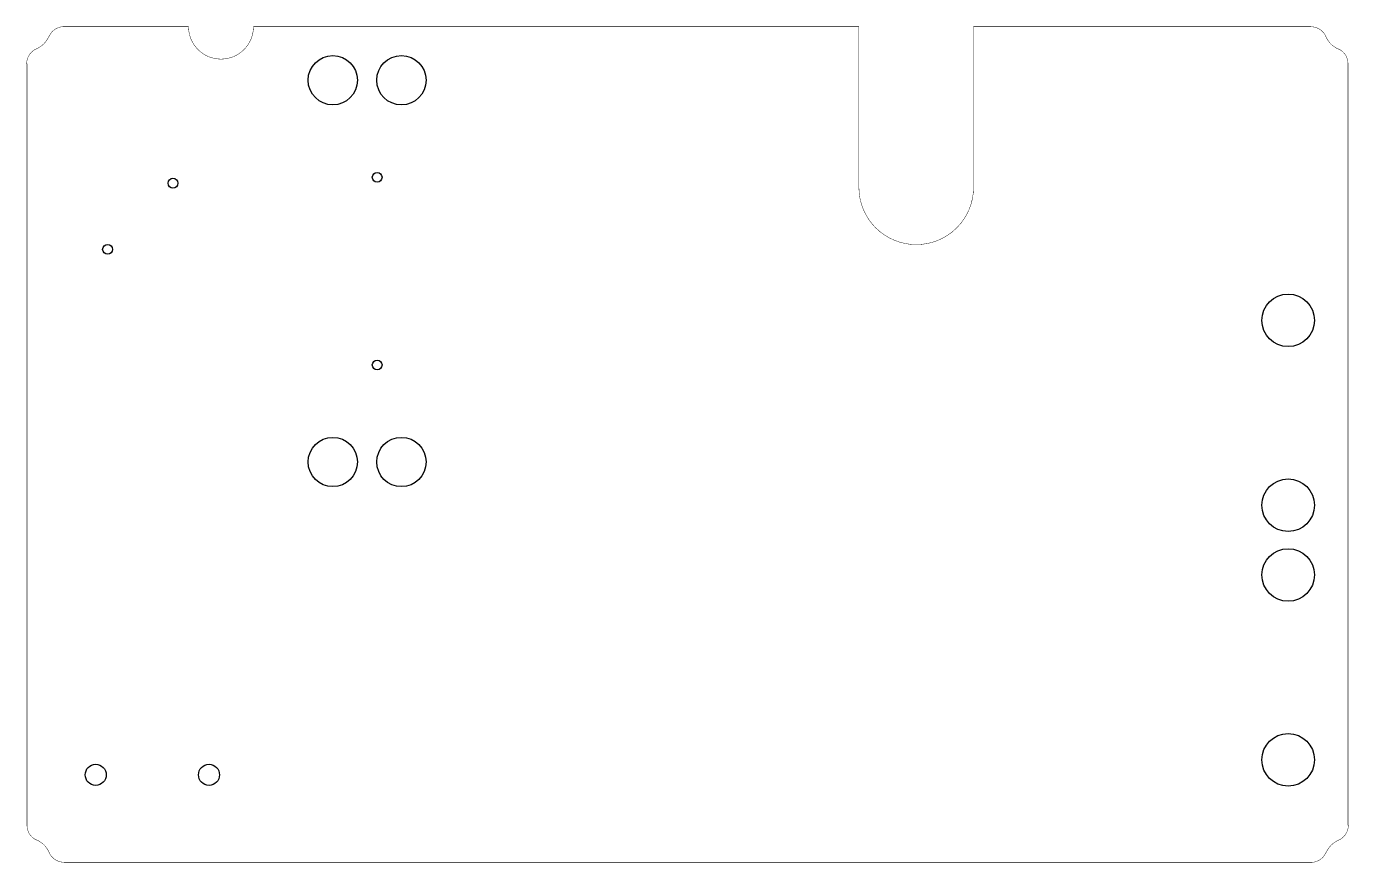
# Model space of a CAD drawing. Extents: x -40.9 to 40.9, y -25.8 to 25.8.
import ezdxf

# ---------------------------------------------------------------- set-up
doc = ezdxf.new("R2010")
doc.units = 0
doc.layers.add('20', color=7, linetype='CONTINUOUS')

msp = doc.modelspace()

# ---------------------------------------------------------------- linework, layer by layer
at = {"layer": '20'}
for points, const_width in [([(-38.5318, 25.8318, 0.2996), (-39.4533, 25.2253)], 0.0254), ([(-38.5318, 25.8382, 1), (-38.5318, 25.8255)], 0.0127), ([(-38.5318, 25.8255, 1), (-38.5318, 25.8382)], 0.0127), ([(-30.8356, 25.8318, 1), (-26.8224, 25.8318)], 0.0254), ([(-30.8293, 25.8318, 1), (-30.842, 25.8318)], 0.0127), ([(-30.8356, 25.8255, 1), (-30.8356, 25.8382)], 0.0127), ([(-26.8161, 25.8318, 1), (-26.8288, 25.8318)], 0.0127), ([(-26.8224, 25.8382, 1), (-26.8224, 25.8255)], 0.0127), ([(10.5982, 25.8318, 1), (10.5855, 25.8318)], 0.0127), ([(10.5918, 25.8255, 1), (10.5918, 25.8382)], 0.0127), ([(17.6848, 25.8318, 1), (17.672, 25.8318)], 0.0127), ([(17.6784, 25.8382, 1), (17.6784, 25.8255)], 0.0127), ([(39.4462, 25.2222, 0.2996), (38.5318, 25.8241)], 0.0254), ([(38.5318, 25.8304, 1), (38.5318, 25.8177)], 0.0127), ([(38.5318, 25.8255, 1), (38.5318, 25.8382)], 0.0127), ([(-40.2336, 24.4602, 0.1886), (-39.4615, 25.2289)], 0.0254), ([(-39.4557, 25.2264, 1), (-39.4673, 25.2315)], 0.0127), ([(-39.4591, 25.2278, 1), (-39.4475, 25.2228)], 0.0127), ([(39.4462, 25.2222, 0.1908), (40.227, 24.4449)], 0.0254), ([(39.452, 25.2247, 1), (39.4404, 25.2197)], 0.0127), ([(39.4404, 25.2197, 1), (39.452, 25.2247)], 0.0127), ([(-40.2336, 24.4602, 0.2943), (-40.8394, 23.5461)], 0.0254), ([(-40.2361, 24.466, 1), (-40.2311, 24.4544)], 0.0127), ([(-40.2311, 24.4544, 1), (-40.2361, 24.466)], 0.0127), ([(40.8178, 23.5458, 0.2964), (40.2295, 24.451)], 0.0254), ([(40.2321, 24.4568, 1), (40.2269, 24.4452)], 0.0127), ([(40.2245, 24.439, 1), (40.2295, 24.4507)], 0.0127), ([(-40.8457, 23.5462, 1), (-40.833, 23.546)], 0.0127), ([(-40.8115, 23.5458, 1), (-40.8242, 23.5458)], 0.0127), ([(40.8242, 23.5458, 1), (40.8115, 23.5458)], 0.0127), ([(40.8115, 23.5458, 1), (40.8242, 23.5458)], 0.0127), ([(10.5918, 15.9004, 1), (17.6784, 15.9004)], 0.0254), ([(10.5982, 15.9004, 1), (10.5855, 15.9004)], 0.0127), ([(10.5855, 15.9004, 1), (10.5982, 15.9004)], 0.0127), ([(17.6848, 15.9004, 1), (17.672, 15.9004)], 0.0127), ([(17.672, 15.9004, 1), (17.6848, 15.9004)], 0.0127), ([(-40.8178, -23.5458, 0.2964), (-40.2295, -24.451)], 0.0254), ([(-40.8115, -23.5458, 1), (-40.8242, -23.5458)], 0.0127), ([(-40.8242, -23.5458, 1), (-40.8115, -23.5458)], 0.0127), ([(40.2336, -24.4602, 0.2943), (40.8394, -23.5461)], 0.0254), ([(40.8115, -23.5458, 1), (40.8242, -23.5458)], 0.0127), ([(40.8457, -23.5462, 1), (40.833, -23.546)], 0.0127), ([(-40.2245, -24.439, 1), (-40.2295, -24.4507)], 0.0127), ([(-39.4462, -25.2222, 0.1908), (-40.227, -24.4449)], 0.0254), ([(-40.2321, -24.4568, 1), (-40.2269, -24.4452)], 0.0127), ([(40.2336, -24.4602, 0.1886), (39.4615, -25.2289)], 0.0254), ([(40.2311, -24.4544, 1), (40.2361, -24.466)], 0.0127), ([(40.2361, -24.466, 1), (40.2311, -24.4544)], 0.0127), ([(-39.4462, -25.2222, 0.2996), (-38.5318, -25.8241)], 0.0254), ([(-39.4404, -25.2197, 1), (-39.452, -25.2247)], 0.0127), ([(-39.452, -25.2247, 1), (-39.4404, -25.2197)], 0.0127), ([(38.5318, -25.8318, 0.2996), (39.4533, -25.2253)], 0.0254), ([(39.4591, -25.2278, 1), (39.4475, -25.2228)], 0.0127), ([(39.4557, -25.2264, 1), (39.4673, -25.2315)], 0.0127), ([(-38.5318, -25.8255, 1), (-38.5318, -25.8382)], 0.0127), ([(-38.5318, -25.8304, 1), (-38.5318, -25.8177)], 0.0127), ([(38.5318, -25.8255, 1), (38.5318, -25.8382)], 0.0127), ([(38.5318, -25.8382, 1), (38.5318, -25.8255)], 0.0127)]:
    msp.add_lwpolyline(points, format="xyb", dxfattribs=dict(at, const_width=const_width))
at = {"layer": '20', "const_width": 0.0254}
for points in [[(-30.8356, 25.8318), (-38.5318, 25.8318)], [(10.5918, 25.8318), (-26.8224, 25.8318)], [(10.5918, 25.8318), (10.5918, 15.9004)], [(17.6784, 15.9004), (17.6784, 25.8318)], [(38.5318, 25.8318), (17.6784, 25.8318)], [(-40.8178, 23.5458), (-40.8178, -23.5458)], [(40.8178, -23.5458), (40.8178, 23.5458)], [(-38.5318, -25.8318), (38.5318, -25.8318)]]:
    msp.add_lwpolyline(points, dxfattribs=at)
at = {"layer": '20'}
for centre, radius in [((-21.9184, 22.5188), 1.524), ((-17.6784, 22.5188), 1.524), ((-31.7985, 16.1529), 0.3048), ((-19.1784, 16.5188), 0.3), ((-35.8371, 12.0635), 0.3048), ((37.12, 7.675), 1.625), ((-19.1784, 4.9188), 0.3), ((-21.9184, -1.0812), 1.524), ((-17.6784, -1.0812), 1.524), ((37.12, -3.755), 1.625), ((37.12, -8.065), 1.625), ((37.12, -19.495), 1.625), ((-36.5713, -20.4208), 0.65), ((-29.5703, -20.4208), 0.65)]:
    msp.add_circle(centre, radius, dxfattribs=at)

doc.saveas('drawing.dxf')
